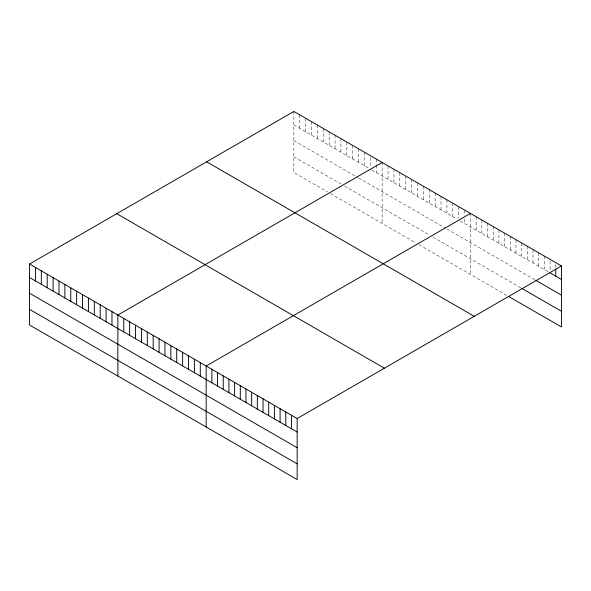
<?xml version="1.0" encoding="UTF-8"?>
<svg xmlns="http://www.w3.org/2000/svg" width="591" height="591" viewBox="0 0 591 591"><rect width="100%" height="100%" fill="white"/><g stroke="black" fill="none" stroke-linecap="round" stroke-linejoin="round"><path stroke-width="0.44" stroke-dasharray="2.96 2.22" d="M293.845 111.455L293.845 172.454L327.695 191.994M293.845 124.945L368.91 168.28M371.85 169.979L457.22 219.268M460.16 220.968L548.655 272.059M293.845 140.621L357.865 177.588M358.604 178.009L445.444 228.148M446.914 228.998L535.15 279.942M293.845 156.778L340.941 183.964M344.619 186.091L429.251 234.952M432.93 237.08L520.93 287.883M330.642 193.693L416.005 242.982M418.953 244.681L506.716 295.352M555.762 264.473L555.762 267.169M550.073 261.192L550.073 271.084M544.392 256.11L544.392 269.599M538.704 252.83L538.704 266.312M533.016 249.542L533.016 263.032M527.327 246.262L527.327 259.745M521.646 242.975L521.646 256.464M515.958 239.695L515.958 253.177M510.269 236.415L510.269 249.897M504.581 233.127L504.581 246.617M498.9 229.847L498.9 243.329M493.212 226.56L493.212 240.049M487.523 223.28L487.523 236.762M481.835 219.992L481.835 233.482M476.154 216.712L476.154 230.202M470.466 213.432L470.466 274.423M464.578 210.034L464.578 215.427M464.578 219.025L464.578 223.516M458.69 206.628L458.69 218.323M452.802 203.23L452.802 216.72M446.914 199.832L446.914 213.321M441.026 196.434L441.026 209.923M435.139 193.035L435.139 206.518M429.251 189.637L429.251 203.119M423.363 186.239L423.363 199.721M417.475 182.841L417.475 196.323M411.587 179.442L411.587 192.925M405.699 176.037L405.699 189.526M399.819 172.638L399.819 186.128M393.931 169.24L393.931 182.73M388.043 165.842L388.043 179.332M382.155 162.444L382.155 223.435M376.268 159.045L376.268 164.438M376.268 165.34L376.268 172.528M370.38 157.442L370.38 167.334M364.492 152.249L364.492 165.731M358.604 148.851L358.604 162.333M352.716 145.452L352.716 158.935M346.828 142.047L346.828 155.536M340.941 138.649L340.941 152.138M335.053 135.25L335.053 148.74M329.165 131.852L329.165 145.342M323.277 128.454L323.277 141.936M317.389 125.056L317.389 138.538M311.509 121.657L311.509 135.14M305.621 118.259L305.621 131.741M299.733 114.861L299.733 128.343"/><path stroke-width="0.89" d="M29.55 264.044L297.155 418.546L297.155 479.545L29.55 325.043L29.55 264.044L293.845 111.455L561.45 265.957L561.45 326.956L508.851 296.586M382.155 162.444L117.86 315.033L117.86 376.024M470.466 213.432L206.17 366.021L206.17 427.012M297.155 418.546L561.45 265.957M550.073 272.879L561.45 279.447M535.86 280.348L561.45 295.123M521.646 288.29L561.45 311.272M206.628 161.816L474.233 316.318M116.767 213.691L384.372 368.193M29.55 277.534L297.155 432.036M29.55 293.21L297.155 447.712M29.55 309.359L297.155 463.861M555.762 268.971L555.762 276.16M291.466 415.266L291.466 428.748M285.785 411.979L285.785 425.468M280.097 408.699L280.097 422.188M274.409 405.419L274.409 418.901M268.72 402.131L268.72 415.621M263.039 398.851L263.039 412.333M257.351 395.564L257.351 409.053M251.663 392.284L251.663 405.766M245.974 389.004L245.974 402.486M240.293 385.716L240.293 399.206M234.605 382.436L234.605 395.918M228.916 379.149L228.916 392.638M223.228 375.869L223.228 389.351M217.547 372.581L217.547 386.071M211.859 369.301L211.859 382.783M200.283 362.615L200.283 376.105M194.395 359.217L194.395 372.707M188.507 355.819L188.507 369.309M182.619 352.421L182.619 365.91M176.731 349.022L176.731 362.512M170.843 345.624L170.843 359.106M164.955 342.226L164.955 355.708M159.075 338.828L159.075 352.31M153.187 335.429L153.187 348.912M147.299 332.031L147.299 345.513M141.412 328.626L141.412 342.115M135.524 325.227L135.524 338.717M129.636 321.829L129.636 335.319M123.748 318.431L123.748 331.92M111.972 311.634L111.972 325.116M106.084 308.236L106.084 321.718M100.197 304.838L100.197 318.32M94.309 301.44L94.309 314.922M88.421 298.034L88.421 311.523M82.533 294.636L82.533 308.125M76.645 291.237L76.645 304.727M70.765 287.839L70.765 301.329M64.877 284.441L64.877 297.93M58.989 281.043L58.989 294.525M53.101 277.644L53.101 291.127M47.214 274.246L47.214 287.728M41.326 270.848L41.326 284.33M35.438 267.45L35.438 280.932"/></g></svg>
